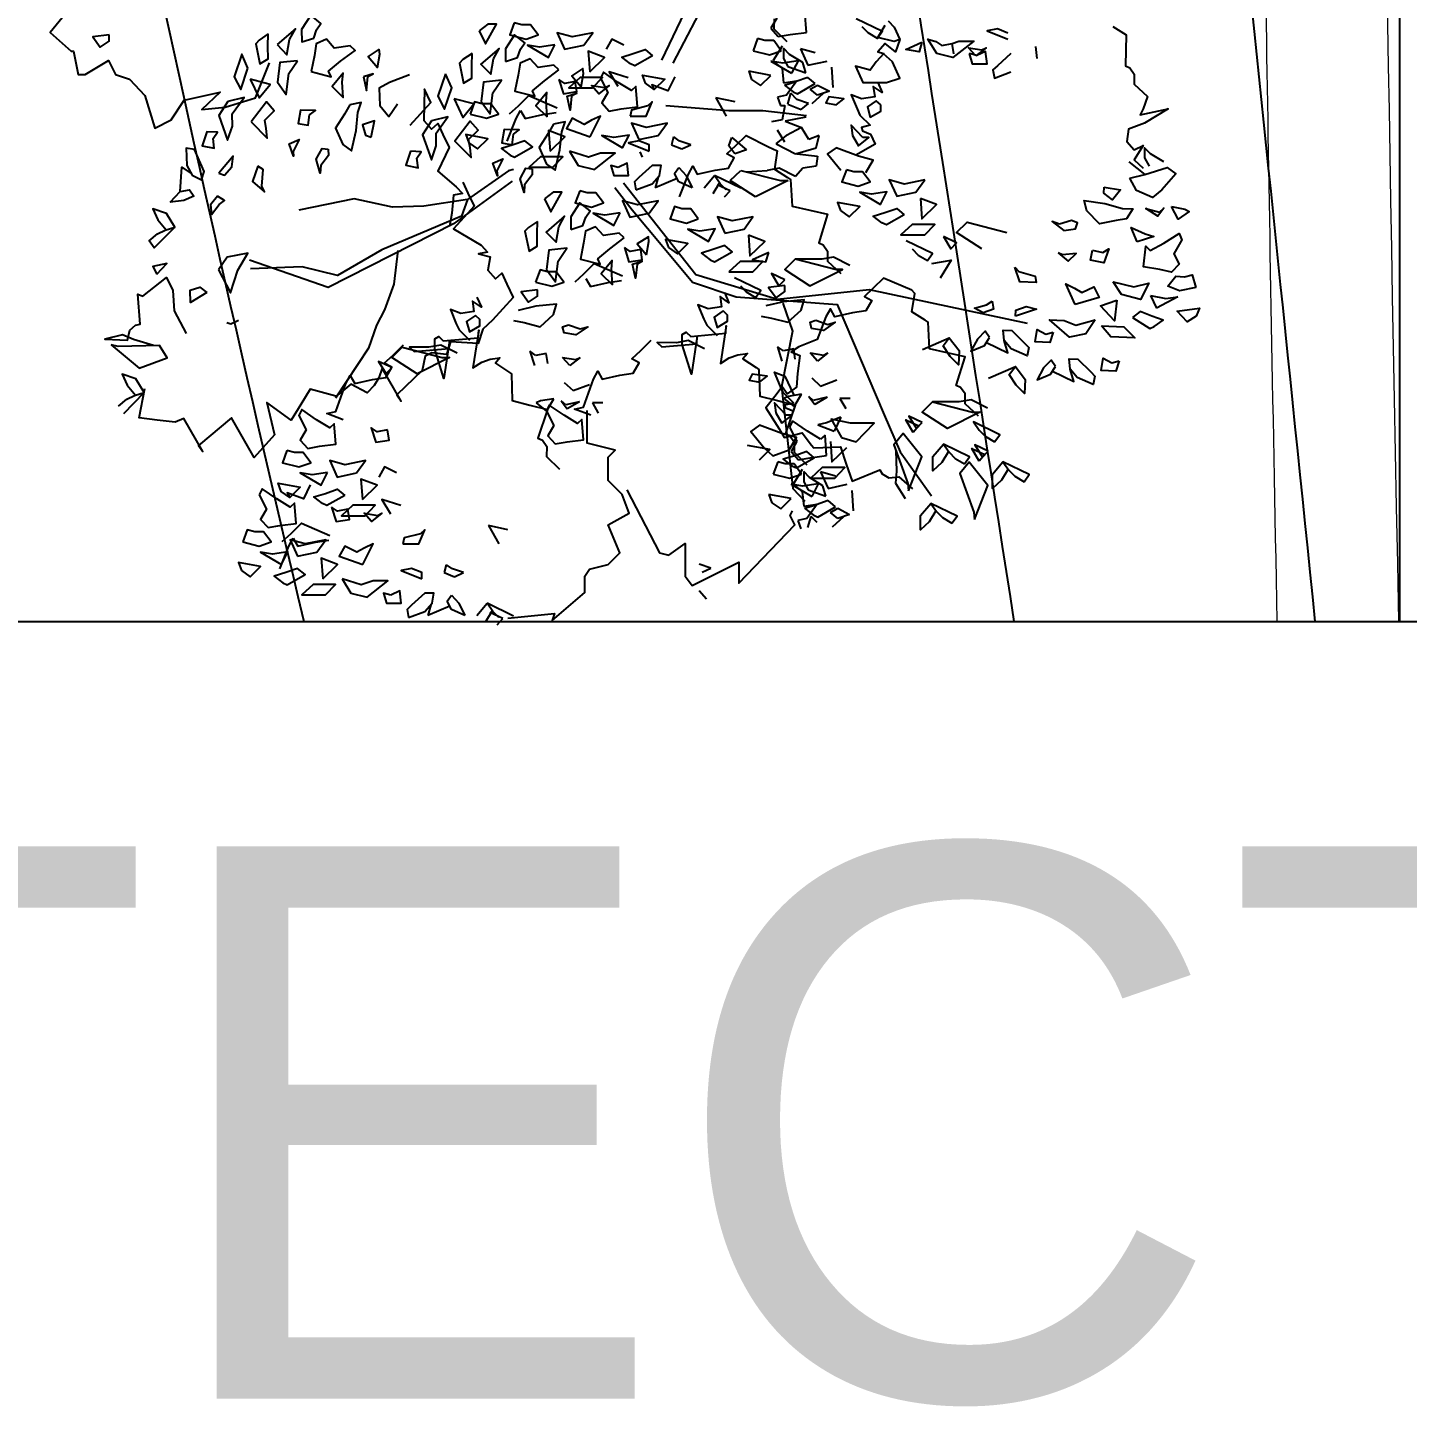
# Model space of a CAD drawing. Header units: metres. Extents: x 10 to 239, y 2 to 253.
# Drawn here: x 32.98 to 44.33, y 77.34 to 88.69 of the extents above; entities that cross this region are included whole.
import ezdxf

# ---------------------------------------------------------------- set-up
doc = ezdxf.new("R2010")
doc.units = ezdxf.units.M
doc.header["$MEASUREMENT"] = 0
for name, color, linetype in [('-nombres', 253, 'Continuous'), ('1', 7, 'Continuous'), ('1gris', 254, 'Continuous'), ('cot200', 9, 'Continuous')]:
    doc.layers.add(name, color=color, linetype=linetype)
doc.layers.add('0marcos', color=10, linetype='Continuous', plot=False)
doc.layers.add('barrera', color=7, linetype='Continuous', lineweight=0, true_color=0x9dbb63)
doc.layers.add('bloques ARBOLES', color=7, linetype='Continuous', true_color=0xb8d897)
doc.styles.get("Standard").update_dxf_attribs({"font": 'arial.ttf'})

# ---------------------------------------------------------------- blocks, each defined once
blk = doc.blocks.new('ARBOL22')
for points in [[(0.2961, 0.2167), (0.4461, 0.5042), (0.6051, 0.5828), (0.6248, 0.7006), (0.782, 0.7399), (0.9196, 0.8578), (0.9393, 1.015), (1.0179, 1.2704), (1.0375, 1.624)], [(0.2513, 0.2291), (0.3889, 0.5182), (0.6248, 0.6613), (0.7231, 0.7203), (0.9393, 0.8185), (0.9786, 0.956), (1.0565, 1.565)], [(0.7047, 0.3973), (0.7037, 0.3559), (0.7564, 0.3049)], [(2.0757, 0.3655), (2.1295, 0.3323), (2.1268, 0.2063), (2.1449, 0.198), (2.1629, 0.1732), (2.1629, 0.1318), (2.2167, 0.0821), (2.1988, 0.0323), (2.1868, 0.0075), (2.3006, 0.0323), (2.2047, -0.0256), (2.1388, -0.0505), (2.1329, -0.1001), (2.1629, -0.1332), (2.1988, -0.1167), (2.1629, -0.1747), (2.1988, -0.2078)], [(-2.1403, 0.4452), (-2.2254, 0.3413), (-2.1403, 0.2657), (-2.1308, 0.2657), (-2.1119, 0.1713), (-2.0836, 0.1713), (-1.9891, 0.2279), (-1.9607, 0.1713), (-1.904, 0.1524), (-1.8413, 0.0868), (-1.8016, -0.0454), (-1.7355, -0.0123), (-1.6826, 0.067), (-1.5372, 0.1), (-1.611, 0.0296), (-1.5165, 0.039), (-1.3937, 0.0768), (-1.337, 0.2185)], [(0.7158, 0.3998), (0.6919, 0.3584)], [(0.8357, 0.3418), (0.8296, 0.4247)], [(1.0377, 0.3976), (1.1441, 0.3461), (1.1234, 0.3172), (1.0856, 0.3396), (1.0616, 0.3645)], [(0.6919, 0.3584), (0.7219, 0.3252)], [(0.7698, 0.3336), (0.8357, 0.3418)], [(1.1665, 0.3879), (1.1904, 0.3631), (1.2144, 0.3133), (1.1904, 0.3051), (1.1245, 0.3216), (1.1545, 0.3713)], [(1.6508, 0.3392), (1.6088, 0.3559), (1.567, 0.3475), (1.6508, 0.3144)], [(0.0968, 0.29), (0.0489, 0.3149), (0.0249, 0.2734)], [(0.6381, 0.3169), (0.6201, 0.2672)], [(0.668, 0.3087), (0.6381, 0.3169)], [(0.7039, 0.3087), (0.668, 0.3087)], [(0.7371, 0.286), (0.7012, 0.228)], [(0.7339, 0.2672), (0.7039, 0.3087)], [(0.7219, 0.3252), (0.7698, 0.3336)], [(1.2144, 0.3133), (1.1965, 0.2636), (1.1545, 0.2969), (1.1245, 0.2636), (1.1497, 0.2567), (1.1186, 0.2222), (1.0945, 0.1891), (1.0347, 0.2056), (1.0647, 0.1394), (1.1604, 0.1394), (1.2144, 0.156), (1.1844, 0.2222), (1.1485, 0.2553)], [(1.4322, 0.2552), (1.4263, 0.2966), (1.4532, 0.3061), (1.513, 0.3061), (1.4291, 0.2399), (1.3633, 0.2564), (1.3274, 0.3144), (1.3603, 0.3048), (1.3843, 0.2883), (1.4263, 0.2966)], [(1.763, 0.2852), (1.769, 0.2355)], [(0.6201, 0.2672), (0.686, 0.2507)], [(0.686, 0.2507), (0.7339, 0.2672)], [(0.7398, 0.2176), (0.6919, 0.2258)], [(0.6919, 0.2258), (0.7758, 0.1761)], [(0.7012, 0.228), (0.7371, 0.1949)], [(0.8021, 0.2272), (0.7398, 0.2176)], [(0.743, 0.2777), (0.743, 0.2362)], [(0.7671, 0.2529), (0.743, 0.2777)], [(0.743, 0.2362), (0.761, 0.2031)], [(0.8209, 0.2198), (0.7671, 0.2529)], [(0.8021, 0.2272), (0.7758, 0.1761)], [(0.8117, 0.2756), (0.8416, 0.2092)], [(0.8716, 0.259), (0.8117, 0.2756)], [(0.8416, 0.2092), (0.9195, 0.2258)], [(1.6627, 0.2564), (1.6088, 0.2068), (1.5909, 0.1902), (1.5968, 0.1571), (1.6627, 0.1819)], [(-0.7711, 0.1694), (-0.8511, 0.1394), (-0.8939, 0.1159), (-0.8913, 0.0456), (-0.8538, 0.0013), (-0.819, 0.0529)], [(0.1148, 0.1574), (0.0369, 0.1823), (0.0728, 0.1243)], [(0.3029, 0.1617), (0.2755, 0.1047), (0.2096, 0.1296), (0.2203, 0.111), (0.1844, 0.1357), (0.1725, 0.169), (0.2623, 0.1523), (0.2203, 0.111)], [(0.6919, 0.1679), (0.6022, 0.1845)], [(0.6022, 0.1845), (0.614, 0.1512)], [(0.6499, 0.1265), (0.6919, 0.1679)], [(0.7371, 0.1949), (0.743, 0.1369)], [(0.761, 0.2031), (0.833, 0.1782)], [(0.833, 0.1782), (0.8209, 0.2198)], [(0.9375, 0.201), (0.9434, 0.1181)], [(0.614, 0.1512), (0.6499, 0.1265)], [(0.743, 0.1369), (0.7969, 0.1451)], [(0.7466, 0.1285), (0.7937, 0.143)], [(0.7466, 0.1285), (0.7817, 0.1017)], [(0.7969, 0.1451), (0.7551, 0.0872)], [(0.8416, 0.1596), (0.7937, 0.143)], [(0.7998, 0.0933), (0.8716, 0.1348)], [(0.8716, 0.1348), (0.8416, 0.1596)], [(0.8509, 0.112), (0.8809, 0.1287)], [(0.8809, 0.0872), (0.8509, 0.112)], [(0.8809, 0.1287), (0.9288, 0.1038)], [(1.1245, 0.1394), (1.1424, 0.098), (1.1065, 0.1229), (1.1125, 0.0814), (1.0586, 0.0732), (1.0168, 0.0896), (1.0407, 0.0317), (1.0527, 0.007), (1.0945, -0.0345), (1.0586, -0.0428), (1.0635, -0.0563), (1.095, -0.0701), (1.1136, -0.1106), (1.0364, -0.1553)], [(-0.7674, -0.0338), (-0.684, 0.0583), (-0.7099, 0.1113), (-0.7128, -0.0143), (-0.6812, -0.0501), (-0.6559, -0.027), (-0.636, -0.0716), (-0.61, -0.1246), (-0.656, -0.22), (-0.5811, -0.283), (-0.5555, -0.3106), (-0.5926, -0.3171), (-0.5997, -0.3904), (-0.6091, -0.4443)], [(-0.3653, 0.0117), (-0.3294, 0.0448), (-0.2874, 0.0863), (-0.1736, 0.0366)], [(0.4693, 0.0769), (0.5113, 0.0023)], [(0.5472, 0.0602), (0.4693, 0.0769)], [(0.7551, 0.0872), (0.7192, 0.0789)], [(0.7192, 0.0789), (0.731, 0.0458)], [(0.7602, 0.0509), (0.773, 0.0956)], [(0.7969, 0.0707), (0.773, 0.0956)], [(0.7817, 0.1017), (0.7998, 0.0933)], [(0.8448, 0.0541), (0.7969, 0.0707)], [(0.9041, 0.0947), (0.8584, 0.0526)], [(0.9288, 0.1038), (0.8809, 0.0872)], [(-0.3749, -0.098), (-0.339, -0.007), (-0.3211, 0.0261)], [(-0.3211, 0.0261), (-0.3031, -0.007)], [(-0.3031, -0.007), (-0.2313, 0.0097)], [(-0.2313, 0.0097), (-0.1773, 0.0179)], [(0.8368, 0.0045), (0.6599, 0.0241), (0.5223, 0.0241), (0.2667, 0.0438)], [(0.731, 0.0458), (0.7491, 0.0458)], [(0.7491, 0.0458), (0.7371, -0.0122)], [(0.7602, 0.0509), (0.815, 0.0292)], [(0.815, 0.0292), (0.8448, 0.0541)], [(0.7371, -0.0122), (0.6951, -0.0204)], [(0.7491, -0.1032), (0.7192, -0.0537)], [(0.7914, -0.0097), (0.7496, -0.0181)], [(0.7496, -0.0181), (0.8155, -0.043)], [(0.8155, -0.043), (0.7555, -0.0761)], [(0.8334, -0.0015), (0.7914, -0.0097)], [(0.8454, -0.0925), (0.8155, -0.043)], [(0.2974, -0.0817), (0.2896, -0.1137)], [(0.2974, -0.0817), (0.3196, -0.097)], [(0.3675, -0.1137), (0.3196, -0.097)], [(0.3224, -0.3238), (0.3583, -0.2327), (0.3762, -0.1996), (0.3942, -0.2327), (0.466, -0.2161), (0.52, -0.2078), (0.5439, -0.1665), (0.5139, -0.1499), (0.5498, -0.1167), (0.5918, -0.0752), (0.682, -0.1209), (0.7179, -0.1376), (0.706, -0.212), (0.7599, -0.2453), (0.7719, -0.2535), (0.7778, -0.3612), (0.8496, -0.3777), (0.9216, -0.3943), (0.8855, -0.5103), (0.9037, -0.5185), (0.9216, -0.5434), (0.9216, -0.5847), (0.9755, -0.6345)], [(0.5219, -0.1174), (0.534, -0.0843)], [(0.534, -0.0843), (0.5938, -0.1341)], [(0.7137, -0.1092), (0.7555, -0.0761)], [(0.7137, -0.1092), (0.7914, -0.1505)], [(0.8873, -0.0761), (0.8454, -0.0925)], [(0.8752, -0.1257), (0.8873, -0.0761)], [(0.1727, -0.1638), (0.1623, -0.1417)], [(0.2896, -0.1137), (0.3316, -0.1302)], [(0.3316, -0.1302), (0.3675, -0.1137)], [(0.5458, -0.1505), (0.5219, -0.1174)], [(0.5938, -0.1341), (0.5458, -0.1505)], [(0.7914, -0.1505), (0.8752, -0.1257)], [(0.7975, -0.1505), (0.8813, -0.1589)], [(0.8813, -0.1589), (0.8752, -0.2003)], [(1.0766, -0.2249), (1.1065, -0.1754), (1.0466, -0.1587), (0.9568, -0.1256), (0.9209, -0.1505), (0.9748, -0.2167)], [(2.2826, -0.1829), (2.2288, -0.1498), (2.2047, -0.125), (2.2047, -0.1665), (2.2227, -0.1996)], [(-1.6986, -0.3025), (-1.6916, -0.2037), (-1.6541, -0.2296)], [(-0.3497, -0.2135), (-0.3706, -0.2193), (-0.5363, -0.3345), (-0.5603, -0.4025), (-0.8832, -0.5386), (-1.0617, -0.6423), (-1.205, -0.6077), (-1.4148, -0.6158)], [(0.3017, -0.2296), (0.3196, -0.2048)], [(0.3196, -0.2048), (0.3496, -0.2379)], [(0.5279, -0.2582), (0.5699, -0.2169)], [(0.5699, -0.2169), (0.7316, -0.2582)], [(0.5938, -0.223), (0.6776, -0.2169)], [(0.7255, -0.2085), (0.6776, -0.2169)], [(0.7914, -0.2416), (0.7255, -0.2085)], [(0.8214, -0.2085), (0.7914, -0.2416)], [(0.8752, -0.2003), (0.8214, -0.2085)], [(2.1404, -0.1829), (2.2052, -0.2339)], [(-0.5551, -0.2641), (-0.5351, -0.3087), (-0.5092, -0.3617), (-0.5926, -0.4537), (-0.4803, -0.5201), (-0.4546, -0.5477), (-0.4917, -0.5541), (-0.4445, -0.5667), (-0.454, -0.6206), (-0.4224, -0.6564), (-0.3971, -0.6333), (-0.3771, -0.6778), (-0.3511, -0.7309), (-0.4345, -0.8229), (-0.4734, -0.8604), (-0.4925, -0.9173), (-0.6041, -0.9112), (-0.6213, -0.9624), (-0.68, -0.9552), (-0.7071, -0.9687), (-0.7193, -1.0275), (-0.8221, -1.1255), (-0.8043, -1.1506), (-0.8817, -1.017), (-0.8951, -1.0568), (-0.9143, -1.0882), (-0.9415, -1.117), (-1.0083, -1.082), (-1.057, -1.1225), (-1.0686, -1.1313), (-1.1726, -1.1026), (-1.2111, -1.1654), (-1.2498, -1.2283), (-1.3483, -1.1572), (-1.3165, -1.287), (-1.3999, -1.379), (-1.491, -1.2187), (-1.6242, -1.3301), (-1.6064, -1.3552), (-1.6838, -1.2216), (-1.7184, -1.2364), (-1.7915, -1.2279), (-1.8649, -1.2192), (-1.8417, -1.1)], [(-0.3553, -0.2607), (-0.5919, -0.433), (-1.0999, -0.6914), (-1.4181, -0.5798)], [(0.0955, -0.2667), (0.3885, -0.6389), (0.7185, -0.7382), (1.0902, -0.6989), (1.7287, -0.836)], [(0.2364, -0.2438), (0.2238, -0.2876)], [(0.3125, -0.2497), (0.2238, -0.2876)], [(0.3196, -0.2627), (0.3017, -0.2296)], [(0.3735, -0.2876), (0.3196, -0.2627)], [(0.3496, -0.2379), (0.3735, -0.2876)], [(0.4214, -0.2876), (0.4634, -0.2379)], [(0.4843, -0.2679), (0.4573, -0.3125)], [(0.5698, -0.2894), (0.4634, -0.2379)], [(0.4873, -0.271), (0.4634, -0.2379)], [(0.5279, -0.2996), (0.474, -0.2749)], [(0.5113, -0.2959), (0.4873, -0.271)], [(0.6297, -0.3245), (0.5279, -0.2582)], [(0.7614, -0.2582), (0.6297, -0.3245)], [(0.7316, -0.2582), (0.7614, -0.2582)], [(-0.5363, -0.3345), (-0.7129, -0.3623), (-0.8393, -0.3665), (-0.9941, -0.3327), (-1.2186, -0.3785)], [(0.0601, -0.2856), (0.1301, -0.3773), (0.2543, -0.5256), (0.3747, -0.669), (0.5514, -0.7291), (0.9606, -0.7594), (1.1512, -1.2067), (1.2148, -1.3558), (1.3427, -1.5344)], [(0.504, -0.3245), (0.5279, -0.2996)], [(-1.7208, -0.4467), (-1.8036, -0.5311), (-1.8243, -0.5023), (-1.791, -0.4736), (-1.7598, -0.4588), (-1.7208, -0.4467), (-1.7546, -0.391), (-1.8095, -0.3726), (-1.7896, -0.4171), (-1.7559, -0.457)], [(1.5456, -0.5346), (1.4438, -0.4684), (1.4858, -0.4271), (1.6476, -0.4684)], [(1.2641, -0.5346), (1.2882, -0.5595), (1.3259, -0.5819), (1.3466, -0.5531), (1.2402, -0.5015)], [(-0.8176, -0.541), (-0.8334, -0.6781), (-0.8722, -0.7816), (-0.9038, -0.844), (-0.9365, -0.9367), (-1.0706, -1.1395)], [(-0.1007, -0.6685), (-0.0648, -0.6354), (-0.0228, -0.5938), (0.0911, -0.6436)], [(1.0118, -0.6015), (0.9459, -0.5684), (0.898, -0.5768), (0.7903, -0.5768), (0.7483, -0.6181), (0.8501, -0.6844), (0.9818, -0.6181), (0.952, -0.6181), (0.7903, -0.5768)], [(1.3437, -0.5936), (1.4223, -0.5804), (1.377, -0.6531)], [(-1.8073, -0.9263), (-1.8876, -0.9015), (-1.9325, -0.8825), (-2.0041, -0.9), (-1.9124, -0.9039), (-1.9031, -0.8636), (-1.88, -0.8434), (-1.8605, -0.8395), (-1.8696, -0.7184), (-1.8495, -0.7256), (-1.7543, -0.6502), (-1.7285, -0.7032), (-1.7228, -0.7854), (-1.6751, -0.8774)], [(-0.0565, -0.654), (-0.0385, -0.6871)], [(0.0333, -0.6705), (0.0873, -0.6623)], [(0.5686, -0.6844), (0.5926, -0.7092), (0.6304, -0.7316), (0.6511, -0.7028), (0.5447, -0.6513)], [(1.5319, -1.212), (1.478, -1.1623), (1.478, -1.1209), (1.4601, -1.0961), (1.442, -1.0878), (1.478, -0.9719), (1.4061, -0.9552), (1.3343, -0.9388), (1.3283, -0.8311), (1.3163, -0.8228), (1.2624, -0.7895), (1.2743, -0.7151), (1.2621, -0.7025), (1.1483, -0.6528), (1.1063, -0.6943), (1.0704, -0.7274), (1.1003, -0.744), (1.0765, -0.7854), (1.0224, -0.7936), (0.9506, -0.8102), (0.9327, -0.7771), (0.9147, -0.8102), (0.8788, -0.9013), (0.8053, -0.9308), (0.7741, -0.9519), (0.8088, -0.9666), (0.7992, -1.0396), (0.7963, -1.0942), (0.7574, -1.122), (0.738, -1.0938), (0.7085, -1.1327), (0.6713, -1.1786), (0.7255, -1.2638), (0.7455, -1.2979), (0.8185, -1.2789), (0.8568, -1.3293), (0.8662, -1.3404), (0.974, -1.3359), (0.9973, -1.4058), (1.0209, -1.4758), (1.1328, -1.4286), (1.1427, -1.4459), (1.1692, -1.4613), (1.2104, -1.4573), (1.2651, -1.5061)], [(-0.0385, -0.6871), (0.0333, -0.6705)], [(0.5044, -0.7116), (0.5223, -0.753), (0.4864, -0.7281), (0.4923, -0.7696), (0.4385, -0.7779), (0.3966, -0.7614), (0.4205, -0.8194), (0.4326, -0.8441), (0.4744, -0.8856)], [(2.2289, -0.7228), (2.253, -0.775)], [(2.2289, -0.7228), (2.2907, -0.7351)], [(-0.4976, -0.7297), (-0.4796, -0.7711), (-0.5155, -0.7462), (-0.5096, -0.7877), (-0.5634, -0.796), (-0.6053, -0.7795), (-0.5814, -0.8375), (-0.5694, -0.8622), (-0.5275, -0.9037)], [(-0.3491, -0.825), (-0.3071, -0.8334), (-0.2412, -0.8499), (-0.1873, -0.8003), (-0.1753, -0.7588), (-0.2591, -0.767), (-0.331, -0.7837)], [(0.6528, -0.8069), (0.6948, -0.8153), (0.7607, -0.8318), (0.8146, -0.7822), (0.8266, -0.7407), (0.7428, -0.7489), (0.671, -0.7656)], [(0.741, -0.7545), (0.7789, -0.8679), (0.7354, -1.0938), (0.7809, -1.5045), (0.829, -1.5566)], [(2.339, -0.729), (2.253, -0.775)], [(2.2907, -0.7351), (2.339, -0.729)], [(-1.51, -0.8334), (-1.4942, -0.8387), (-1.4632, -0.8239)], [(-0.5781, -0.9573), (-0.644, -0.9242), (-0.6919, -0.9326), (-0.7702, -0.9321), (-0.7516, -0.9498), (-0.6101, -0.9375), (-0.6083, -0.9068), (-0.6314, -1.0595), (-0.6683, -0.9405), (-0.6683, -0.8992), (-0.6525, -0.8894), (-0.6339, -0.907), (-0.4924, -0.8947), (-0.4906, -0.864), (-0.5137, -1.0167), (-0.4783, -0.994), (-0.4437, -0.9815), (-0.4045, -0.976), (-0.423, -0.998), (-0.37, -1.0326), (-0.3582, -1.0411), (-0.3548, -1.1489), (-0.2834, -1.1671), (-0.2118, -1.1854), (-0.2507, -1.3005), (-0.2327, -1.3092), (-0.2154, -1.3344), (-0.2164, -1.3758), (-0.1637, -1.4268)], [(0.4238, -0.9392), (0.3579, -0.9061), (0.31, -0.9145), (0.2317, -0.914), (0.2503, -0.9317), (0.3918, -0.9194), (0.3936, -0.8887), (0.3706, -1.0414), (0.3336, -0.9224), (0.3336, -0.8811), (0.3494, -0.8713), (0.368, -0.8889), (0.5095, -0.8766), (0.5113, -0.8459), (0.4883, -0.9986), (0.5236, -0.9759), (0.5583, -0.9634), (0.5975, -0.958), (0.5789, -0.9799), (0.6319, -1.0145), (0.6438, -1.023), (0.6471, -1.1308), (0.7185, -1.149), (0.7901, -1.1673), (0.7513, -1.2824), (0.7692, -1.2911), (0.7865, -1.3163), (0.7856, -1.3577), (0.8382, -1.4087)], [(1.5644, -0.9137), (1.6514, -0.9555), (1.6357, -0.905), (1.6315, -0.8634), (1.6675, -0.865), (1.7191, -0.9169), (1.7363, -0.9344), (1.7289, -0.9672), (1.6642, -0.9394), (1.6357, -0.905)], [(-1.0389, -1.2264), (-1.1048, -1.2016), (-1.0689, -1.1932), (-1.0283, -1.0804), (-1.0104, -1.0473), (-0.9924, -1.0804), (-0.9206, -1.0638), (-0.8666, -1.0556), (-0.8427, -1.0142), (-0.8727, -0.9976), (-0.8368, -0.9645), (-0.7948, -0.923)], [(-0.2832, -0.9494), (-0.2651, -1.0073)], [(-0.2591, -0.9658), (-0.2832, -0.9494)], [(-0.0369, -1.2083), (-0.1028, -1.1835), (-0.0669, -1.1751), (-0.0264, -1.0623), (-0.0085, -1.0292), (0.0095, -1.0623), (0.0813, -1.0457), (0.1353, -1.0375), (0.1592, -0.9961), (0.1292, -0.9795), (0.1651, -0.9464), (0.2071, -0.9049)], [(0.7428, -0.9477), (0.7187, -0.9313)], [(0.7187, -0.9313), (0.7369, -0.9892)], [(0.7848, -0.9395), (0.7428, -0.9477)], [(0.7907, -0.9808), (0.7848, -0.9395)], [(1.3056, -0.9419), (1.4142, -0.8951), (1.454, -0.9467), (1.4514, -1.0046), (1.417, -0.97), (1.3889, -0.9272), (1.4142, -0.8951)], [(-0.2171, -0.9576), (-0.2591, -0.9658)], [(-0.2112, -0.9989), (-0.2171, -0.9576)], [(-0.1214, -1.0073), (-0.1513, -0.9742)], [(-0.1513, -0.9742), (-0.0974, -0.9825)], [(-0.0794, -0.9742), (-0.1214, -1.0073)], [(-0.0974, -0.9825), (-0.0794, -0.9742)], [(0.8507, -0.9561), (0.9045, -0.9644)], [(0.8805, -0.9892), (0.8507, -0.9561)], [(0.9225, -0.9561), (0.8805, -0.9892)], [(0.9045, -0.9644), (0.9225, -0.9561)], [(1.8317, -1.0298), (1.9187, -1.0716), (1.903, -1.0211), (1.8987, -0.9796), (1.9347, -0.9812), (1.9864, -1.0331), (2.0035, -1.0505), (1.9962, -1.0833), (1.9314, -1.0556), (1.903, -1.0211)], [(-1.927, -1.2008), (-1.8443, -1.1164), (-1.8781, -1.0607), (-1.933, -1.0422), (-1.9131, -1.0868), (-1.8794, -1.1266)], [(0.7847, -1.1931), (0.7532, -1.1793), (0.7483, -1.1658), (0.7842, -1.1575), (0.7424, -1.116), (0.7303, -1.0913), (0.7065, -1.0333), (0.7483, -1.0498), (0.7842, -1.1244)], [(0.8576, -1.0571), (0.8935, -1.0902)], [(1.5729, -1.0581), (1.6815, -1.0113), (1.7212, -1.0629), (1.7187, -1.1208), (1.6843, -1.0861), (1.6562, -1.0433), (1.6815, -1.0113)], [(-1.9478, -1.1719), (-1.9145, -1.1433), (-1.8833, -1.1285), (-1.8443, -1.1164)], [(-0.1444, -1.0752), (-0.1084, -1.1083)], [(-0.1084, -1.1083), (-0.0426, -1.0834)], [(0.8935, -1.0902), (0.9594, -1.0653)], [(-0.2402, -1.1498), (-0.2582, -1.158)], [(-0.2582, -1.158), (-0.2162, -1.1911)], [(-0.1862, -1.1414), (-0.2402, -1.1498)], [(-0.2162, -1.1911), (-0.1862, -1.1414)], [(-0.1384, -1.1662), (-0.1564, -1.1498)], [(-0.1564, -1.1498), (-0.1323, -1.1829)], [(-0.0828, -1.1536), (-0.1384, -1.1662)], [(-0.0828, -1.1536), (-0.1323, -1.1829)], [(0.0115, -1.158), (-0.0305, -1.158)], [(-0.0305, -1.158), (-0.0067, -1.1993)], [(0.7617, -1.1317), (0.7438, -1.1399)], [(0.7438, -1.1399), (0.7858, -1.173)], [(0.8157, -1.1233), (0.7617, -1.1317)], [(0.7858, -1.173), (0.8157, -1.1233)], [(0.8455, -1.1317), (0.8696, -1.1648)], [(0.8635, -1.1481), (0.8455, -1.1317)], [(0.9192, -1.1355), (0.8635, -1.1481)], [(0.9192, -1.1355), (0.8696, -1.1648)], [(1.0134, -1.1399), (0.9714, -1.1399)], [(0.9714, -1.1399), (0.9953, -1.1812)], [(1.5683, -1.1791), (1.5024, -1.1459), (1.4544, -1.1543), (1.3467, -1.1543), (1.5085, -1.1957), (1.5383, -1.1957), (1.4065, -1.2619), (1.3047, -1.1957), (1.3467, -1.1543)], [(-0.373, -2.0299), (-0.184, -2.011), (-0.1934, -2.0393), (-0.0611, -1.9259), (-0.0611, -1.8598), (-0.0422, -1.8315), (0.0334, -1.8126), (0.0807, -1.7653), (0.0334, -1.652), (0.1185, -1.6047), (0.0901, -1.5292), (0.0334, -1.4725), (0.0334, -1.378), (0.0618, -1.3497), (-0.0516, -1.3213), (-0.0516, -1.1891)], [(0.9748, -1.2155), (0.9175, -1.2392)], [(0.9748, -1.2155), (0.9475, -1.2725)], [(0.7797, -1.231), (0.7678, -1.2559)], [(0.7678, -1.2559), (0.7976, -1.3138)], [(0.8396, -1.2725), (0.7797, -1.231)], [(0.8935, -1.3056), (0.8396, -1.2725)], [(0.9175, -1.2392), (0.8816, -1.2476)], [(0.8816, -1.2476), (0.9475, -1.2725)], [(0.6456, -1.3885), (0.6876, -1.3471), (0.5979, -1.3305)], [(0.7976, -1.3138), (0.7737, -1.3552)], [(0.9114, -1.289), (0.8935, -1.3056)], [(0.9175, -1.3718), (0.9114, -1.289)], [(0.9332, -1.314), (0.9391, -1.3969), (0.9991, -1.3389)], [(1.411, -1.355), (1.384, -1.3997), (1.3481, -1.4328), (1.3481, -1.3748), (1.3901, -1.325)], [(0.7737, -1.3552), (0.8037, -1.3885)], [(0.8037, -1.3885), (0.8516, -1.3801)], [(0.8516, -1.3801), (0.9175, -1.3718)], [(1.1981, -1.3506), (1.2002, -1.4346), (1.1965, -1.4831), (1.2358, -1.5455)], [(-0.8233, -1.4417), (-0.8712, -1.4168), (-0.8952, -1.4583)], [(0.7199, -1.3967), (0.7019, -1.4464)], [(0.7019, -1.4464), (0.7678, -1.4629)], [(0.7498, -1.4049), (0.7199, -1.3967)], [(0.7858, -1.4049), (0.7498, -1.4049)], [(0.7678, -1.4629), (0.8157, -1.4464)], [(0.8189, -1.4277), (0.783, -1.4856)], [(0.8157, -1.4464), (0.7858, -1.4049)], [(0.8489, -1.4608), (0.8248, -1.4359)], [(0.8248, -1.4359), (0.8248, -1.4774)], [(0.9534, -1.4547), (0.8935, -1.438)], [(0.8935, -1.438), (0.9235, -1.5044)], [(1.6522, -1.427), (1.6252, -1.4716), (1.5893, -1.5047), (1.5893, -1.4467), (1.6313, -1.397)], [(-1.172, -1.4903), (-1.1994, -1.5473), (-1.2653, -1.5224), (-1.2546, -1.541), (-1.2905, -1.5163), (-1.3024, -1.483), (-1.2126, -1.4997), (-1.2546, -1.541)], [(0.7737, -1.4878), (0.8576, -1.5375)], [(0.8217, -1.496), (0.7737, -1.4878)], [(0.783, -1.4856), (0.8189, -1.5187)], [(0.8839, -1.4865), (0.8217, -1.496)], [(0.8248, -1.4774), (0.8428, -1.5105)], [(0.9028, -1.4939), (0.8489, -1.4608)], [(0.8839, -1.4865), (0.8576, -1.5375)], [(0.9148, -1.5354), (0.9028, -1.4939)], [(0.9235, -1.5044), (1.0014, -1.4878)], [(-0.8053, -1.5743), (-0.8832, -1.5494), (-0.8473, -1.6074)], [(0.109, -1.5103), (0.2413, -1.7653), (0.2791, -1.7748), (0.3453, -1.7276), (0.3453, -1.8598), (0.3736, -1.8976), (0.5627, -1.8031), (0.5627, -1.8882), (0.7895, -1.652), (0.7706, -1.6142), (0.78, -1.5953)], [(0.684, -1.5291), (0.6958, -1.5624)], [(0.7737, -1.5457), (0.684, -1.5291)], [(0.6958, -1.5624), (0.7317, -1.5871)], [(0.7317, -1.5871), (0.7737, -1.5457)], [(0.8189, -1.5187), (0.8248, -1.5767)], [(0.8428, -1.5105), (0.9148, -1.5354)], [(0.9235, -1.554), (0.8755, -1.5706)], [(0.9534, -1.5789), (0.9235, -1.554)], [(1.0193, -1.5126), (1.0252, -1.5955)], [(0.8248, -1.5767), (0.8787, -1.5685)], [(0.8284, -1.5851), (0.8755, -1.5706)], [(0.8284, -1.5851), (0.8635, -1.612)], [(0.8787, -1.5685), (0.8369, -1.6265)], [(0.842, -1.6627), (0.8548, -1.6181)], [(0.8787, -1.6429), (0.8548, -1.6181)], [(0.8635, -1.612), (0.8816, -1.6204)], [(0.8816, -1.6204), (0.9534, -1.5789)], [(0.9327, -1.6016), (0.9627, -1.5849)], [(0.9627, -1.6265), (0.9327, -1.6016)], [(0.9859, -1.6189), (0.9403, -1.661)], [(0.9627, -1.5849), (1.0106, -1.6098)], [(1.0106, -1.6098), (0.9627, -1.6265)], [(1.3601, -1.5949), (1.3331, -1.6395), (1.2972, -1.6726), (1.2972, -1.6146), (1.3392, -1.5649)], [(-1.2854, -1.72), (-1.2495, -1.6869), (-1.2075, -1.6454), (-1.0937, -1.6951)], [(-0.3729, -1.6715), (-0.4508, -1.6548)], [(-0.4508, -1.6548), (-0.4088, -1.7294)], [(0.8369, -1.6265), (0.801, -1.6347)], [(0.801, -1.6347), (0.8128, -1.6678)], [(-1.2951, -1.8298), (-1.2591, -1.7387), (-1.2412, -1.7056)], [(-1.2412, -1.7056), (-1.2232, -1.7387)], [(-1.2232, -1.7387), (-1.1514, -1.722)], [(-1.1514, -1.722), (-1.0974, -1.7138)], [(-0.6227, -1.8134), (-0.6305, -1.8454)], [(-0.6227, -1.8134), (-0.6005, -1.8288)], [(-0.5526, -1.8454), (-0.6005, -1.8288)], [(0.4494, -1.8273), (0.4014, -1.8107)], [(0.4134, -1.8438), (0.4494, -1.8273)], [(-0.6305, -1.8454), (-0.5885, -1.8619)], [(-0.5885, -1.8619), (-0.5526, -1.8454)], [(-0.6185, -1.9614), (-0.6005, -1.9365)], [(-0.6005, -1.9365), (-0.5705, -1.9696)], [(0.4014, -1.9184), (0.4314, -1.9515)], [(-0.6837, -1.9755), (-0.6964, -2.0193)], [(-0.6076, -1.9814), (-0.6964, -2.0193)], [(-0.6005, -1.9945), (-0.6185, -1.9614)], [(-0.5466, -2.0193), (-0.6005, -1.9945)], [(-0.5705, -1.9696), (-0.5466, -2.0193)], [(-0.4987, -2.0193), (-0.4567, -1.9696)], [(-0.4358, -1.9996), (-0.4628, -2.0442)], [(-0.3503, -2.0211), (-0.4567, -1.9696)], [(-0.4328, -2.0027), (-0.4567, -1.9696)], [(-0.3922, -2.0313), (-0.4461, -2.0066)], [(-0.4088, -2.0276), (-0.4328, -2.0027)], [(-0.4161, -2.0562), (-0.3922, -2.0313)]]:
    blk.add_lwpolyline(points)
for points in [[(-1.1579, 0.3183), (-1.1465, 0.3523), (-1.1291, 0.3781), (-1.1706, 0.411), (-1.2072, 0.3538), (-1.2068, 0.3031)], [(-1.3423, 0.3353), (-1.379, 0.3105), (-1.3927, 0.296), (-1.3762, 0.2148), (-1.3431, 0.2352), (-1.3436, 0.286)], [(-1.3065, 0.2925), (-1.2665, 0.2512), (-1.2557, 0.3133), (-1.2326, 0.3561)], [(-0.4886, 0.3487), (-0.4627, 0.2957), (-0.4184, 0.3755), (-0.4537, 0.3749)], [(-0.3464, 0.3811), (-0.3643, 0.3314), (-0.2985, 0.3149), (-0.2505, 0.3314), (-0.2805, 0.3729), (-0.3164, 0.3729)], [(-0.0649, 0.29), (-0.029, 0.3398), (-0.1128, 0.3231), (-0.1728, 0.3398), (-0.1428, 0.2734)], [(-1.9866, 0.3318), (-2.0525, 0.3235), (-2.0225, 0.282), (-1.9866, 0.3069)], [(-1.1685, 0.1828), (-1.0881, 0.1622), (-1.0981, 0.1846), (-1.0496, 0.2251), (-0.9911, 0.2687), (-1.0109, 0.2878), (-1.0754, 0.278), (-1.107, 0.3138), (-1.148, 0.296), (-1.1553, 0.2479)], [(-0.382, 0.2243), (-0.3331, 0.2395), (-0.3217, 0.2735), (-0.3043, 0.2993), (-0.3457, 0.3321), (-0.3823, 0.2749)], [(-0.1823, 0.2913), (-0.2446, 0.2818), (-0.2925, 0.29), (-0.2087, 0.2403)], [(1.3034, 0.302), (1.2922, 0.2636), (1.2383, 0.272)], [(1.522, 0.2468), (1.4922, 0.2799), (1.5461, 0.2717), (1.564, 0.2799)], [(-1.4245, 0.1967), (-1.4499, 0.2534), (-1.4807, 0.1619), (-1.4536, 0.1101)], [(-1.2236, 0.2267), (-1.2961, 0.2195), (-1.3051, 0.1403), (-1.2694, 0.0904), (-1.2585, 0.1752)], [(-0.8933, 0.2737), (-0.9381, 0.2444), (-0.9005, 0.2002), (-0.8913, 0.2541)], [(-0.5175, 0.2564), (-0.5541, 0.2317), (-0.5678, 0.2172), (-0.5514, 0.1359), (-0.5182, 0.1564), (-0.5187, 0.2071)], [(-0.4309, 0.2344), (-0.4078, 0.2772), (-0.4816, 0.2136), (-0.4416, 0.1724)], [(-0.1663, 0.1898), (-0.1861, 0.209), (-0.2505, 0.1992), (-0.2821, 0.235), (-0.3232, 0.2172), (-0.3305, 0.1691), (-0.3437, 0.104), (-0.2632, 0.0834), (-0.2733, 0.1057), (-0.2247, 0.1462)], [(-0.041, 0.1823), (0.0189, 0.2403), (-0.0469, 0.2651)], [(0.2131, 0.2475), (0.1413, 0.206), (0.1232, 0.2144), (0.0881, 0.2412), (0.1352, 0.2557), (0.1831, 0.2723)], [(1.495, 0.2564), (1.5071, 0.215), (1.567, 0.215), (1.5609, 0.2648), (1.525, 0.2482)], [(-1.0428, 0.1406), (-1.0394, 0.1773), (-1.0839, 0.1228), (-1.0386, 0.0787)], [(-0.957, 0.1623), (-0.945, 0.106), (-0.9393, 0.1628), (-0.918, 0.1746)], [(-0.6251, 0.1746), (-0.6558, 0.0831), (-0.6288, 0.0313), (-0.5996, 0.1179)], [(-0.0757, 0.1213), (-0.0664, 0.1752), (-0.0685, 0.1949), (-0.1133, 0.1656)], [(0.0022, 0.156), (0.032, 0.098), (0.0081, 0.0567), (0.0381, 0.0234), (0.086, 0.0318), (0.1519, 0.0401), (0.1458, 0.1229), (0.1279, 0.1063), (0.074, 0.1394), (0.0141, 0.1809)], [(-1.4149, 0.152), (-1.379, 0.0767), (-1.3344, 0.1312)], [(-0.4803, 0.0615), (-0.4446, 0.0116), (-0.4336, 0.0964), (-0.3988, 0.1479), (-0.4712, 0.1406)], [(-0.1656, 0.1513), (-0.1475, 0.0934), (-0.0936, 0.1018), (-0.0996, 0.1431), (-0.1416, 0.1349)], [(-0.0295, 0.1167), (0.011, 0.1589), (-0.0804, 0.1589), (-0.126, 0.1167)], [(0.0202, 0.1182), (0.0381, 0.1265), (-0.0039, 0.0934), (-0.0337, 0.1265)], [(-1.5061, 0.0626), (-1.5427, 0.0054), (-1.5066, -0.0952), (-1.4876, -0.0385), (-1.4881, 0.0122), (-1.4397, 0.0781)], [(-1.4114, -0.0198), (-1.3463, -0.086), (-1.3504, -0.0467), (-1.3567, -0.013), (-1.3178, 0.0245), (-1.3495, 0.0605)], [(-1.0126, 0.0485), (-1.034, 0.0113), (-1.0706, -0.0459), (-1.0407, -0.1127), (-1.0052, -0.1374), (-0.9863, -0.0553), (-0.9792, 0.0181), (-0.9659, 0.0579)], [(-0.59, 0.0731), (-0.5542, -0.0022), (-0.5096, 0.0524)], [(-0.5249, 0.0105), (-0.459, -0.006), (-0.411, 0.0105), (-0.441, 0.052), (-0.4769, 0.052), (-0.5069, 0.0602)], [(-0.2138, -0.0001), (-0.218, 0.0618), (-0.2145, 0.0985), (-0.2591, 0.044)], [(-0.1144, 0.084), (-0.1202, 0.0272), (-0.1322, 0.0835), (-0.0931, 0.0957)], [(0.122, 0.0023), (0.1878, 0.0023), (0.2117, 0.0602), (0.1938, 0.0438), (0.1279, 0.0271)], [(0.9568, 0.0483), (0.9868, 0.0732), (0.9268, 0.0814), (0.9148, 0.0565)], [(1.1365, 0.0483), (1.1186, 0.0649), (1.0827, 0.0401), (1.0945, -0.0014), (1.1365, 0.0234)], [(-1.1748, 0.0081), (-1.1515, 0.0256), (-1.2122, 0.0269), (-1.2214, -0.0268), (-1.1804, -0.0344)], [(-0.0398, -0.0806), (0.0022, 0.0023), (-0.0337, -0.0142), (-0.0637, -0.0308), (-0.1116, -0.006), (-0.1356, -0.0475)], [(-0.9255, -0.082), (-0.9123, -0.0169), (-0.9612, -0.0321), (-0.949, -0.0741)], [(-0.6812, -0.0163), (-0.7178, -0.0735), (-0.6818, -0.174), (-0.6627, -0.1174), (-0.6632, -0.0666), (-0.6148, -0.0007)], [(-0.5256, -0.1256), (-0.5318, -0.0918), (-0.493, -0.0543), (-0.5247, -0.0183), (-0.5866, -0.0986), (-0.5214, -0.1648)], [(-0.3499, -0.0708), (-0.3267, -0.0532), (-0.3874, -0.0519), (-0.3966, -0.1057), (-0.3555, -0.1132)], [(-0.1878, -0.0304), (-0.2091, -0.0675), (-0.2457, -0.1247), (-0.2159, -0.1916), (-0.1804, -0.2162), (-0.1615, -0.1341), (-0.1544, -0.0607), (-0.141, -0.0209)], [(-0.2015, -0.1386), (-0.1416, -0.0806), (-0.2075, -0.0557)], [(0.1579, -0.0925), (0.2358, -0.0759), (0.2717, -0.0262), (0.1878, -0.0428), (0.1279, -0.0262)], [(1.0647, -0.0843), (1.0168, -0.0345), (1.0227, -0.0759), (1.0466, -0.1174), (1.0886, -0.0843)], [(-1.5654, -0.0881), (-1.548, -0.0623), (-1.5911, -0.0606), (-1.6102, -0.1174), (-1.5611, -0.1275)], [(-1.2421, -0.14), (-1.24, -0.1596), (-1.258, -0.1092), (-1.2171, -0.0915)], [(-0.5309, -0.1054), (-0.495, -0.1302), (-0.453, -0.0888), (-0.5428, -0.0722)], [(-0.3633, -0.155), (-0.3452, -0.1634), (-0.2733, -0.1219), (-0.3033, -0.097), (-0.3512, -0.1137), (-0.3984, -0.1282)], [(0.092, -0.1256), (0.1183, -0.0746), (0.0561, -0.0841), (0.0081, -0.0759)], [(0.1999, -0.1386), (0.1999, -0.1137), (0.1579, -0.097), (0.116, -0.1054)], [(-1.6313, -0.1544), (-1.6413, -0.1321), (-1.6746, -0.1272), (-1.672, -0.1976), (-1.6502, -0.2365), (-1.6129, -0.2555), (-1.6015, -0.2213)], [(-1.5427, -0.2285), (-1.5191, -0.2364), (-1.49, -0.2019), (-1.4846, -0.1596)], [(-1.0992, -0.1311), (-1.099, -0.1564), (-1.1301, -0.1965), (-1.1317, -0.2276), (-1.1478, -0.1716), (-1.1247, -0.1288)], [(-0.7662, -0.1394), (-0.7853, -0.1962), (-0.7362, -0.2063), (-0.7405, -0.167), (-0.7232, -0.1412)], [(-0.19, -0.2041), (-0.1495, -0.1619), (-0.2409, -0.1619), (-0.2865, -0.2041)], [(-0.1236, -0.1386), (-0.0877, -0.1965), (-0.0218, -0.213), (0.062, -0.1468), (0.0022, -0.1468), (-0.0457, -0.1634)], [(-1.3844, -0.1995), (-1.4054, -0.262), (-1.358, -0.3031), (-1.3679, -0.2808), (-1.3627, -0.2131)], [(-0.4172, -0.2188), (-0.4151, -0.2384), (-0.4331, -0.1881), (-0.3923, -0.1704)], [(-0.2744, -0.21), (-0.2742, -0.2352), (-0.3052, -0.2754), (-0.3068, -0.3065), (-0.3229, -0.2505), (-0.2998, -0.2077)], [(0.074, -0.2048), (0.0441, -0.1965), (0.0561, -0.2379), (0.116, -0.2379), (0.1099, -0.1881)], [(0.1458, -0.2959), (0.2117, -0.271), (0.2417, -0.2379), (0.2478, -0.1965), (0.2117, -0.1965), (0.1579, -0.2461), (0.1399, -0.2627)], [(0.9976, -0.2141), (0.9796, -0.2638), (1.0455, -0.2803), (1.0934, -0.2638), (1.0635, -0.2223), (1.0276, -0.2223)], [(2.1446, -0.2479), (2.2052, -0.2339), (2.2963, -0.2048), (2.3311, -0.2313), (2.2744, -0.295), (2.237, -0.3265), (2.1723, -0.2987)], [(1.315, -0.2554), (1.2311, -0.2721), (1.1712, -0.2554), (1.2012, -0.3218), (1.2791, -0.3052)], [(-1.7393, -0.3456), (-1.6986, -0.3025), (-1.6615, -0.296), (-1.6436, -0.3209), (-1.6846, -0.3388)], [(-1.5477, -0.3215), (-1.5767, -0.3561), (-1.5725, -0.3954), (-1.5415, -0.3552), (-1.5199, -0.339)], [(-0.2239, -0.3315), (-0.1981, -0.3845), (-0.1538, -0.3047), (-0.1891, -0.3053)], [(-0.0818, -0.2991), (-0.0997, -0.3488), (-0.0338, -0.3653), (0.0141, -0.3488), (-0.0159, -0.3073), (-0.0518, -0.3073)], [(1.1353, -0.3549), (1.1616, -0.3039), (1.0994, -0.3134), (1.0514, -0.3052)], [(1.297, -0.3301), (1.303, -0.4129), (1.3629, -0.3549)], [(2.041, -0.2846), (2.1065, -0.2958), (2.0747, -0.3359), (2.0399, -0.3095)], [(-0.1174, -0.4559), (-0.0685, -0.4407), (-0.057, -0.4067), (-0.0397, -0.3809), (-0.0811, -0.348), (-0.1177, -0.4052)], [(0.0823, -0.3888), (0.02, -0.3984), (-0.0279, -0.3902), (0.0559, -0.4399)], [(0.1997, -0.3902), (0.2356, -0.3404), (0.1518, -0.357), (0.0918, -0.3404), (0.1218, -0.4068)], [(0.3979, -0.4136), (0.3679, -0.3721), (0.332, -0.3721), (0.302, -0.3638), (0.2841, -0.4136), (0.35, -0.43)], [(0.9735, -0.3798), (1.0094, -0.4045), (1.0514, -0.3632), (0.9617, -0.3465)], [(1.2311, -0.3963), (1.1593, -0.4378), (1.1412, -0.4294), (1.1061, -0.4025), (1.1532, -0.388), (1.2012, -0.3714)], [(2.115, -0.3709), (2.157, -0.3727), (2.1313, -0.413), (2.0889, -0.4195), (2.0224, -0.433), (1.9708, -0.3811), (1.9606, -0.3391), (2.044, -0.3511)], [(2.2644, -0.3858), (2.283, -0.3701), (2.2576, -0.4021), (2.2093, -0.3706)], [(2.3132, -0.363), (2.3668, -0.3738), (2.3844, -0.3828), (2.3409, -0.4141)], [(-0.2529, -0.4238), (-0.2895, -0.4485), (-0.3032, -0.463), (-0.2867, -0.5443), (-0.2536, -0.5238), (-0.2541, -0.473)], [(-0.1662, -0.4457), (-0.1432, -0.4029), (-0.217, -0.4666), (-0.177, -0.5078)], [(0.0984, -0.4903), (0.0786, -0.4712), (0.0141, -0.481), (-0.0175, -0.4452), (-0.0586, -0.463), (-0.0659, -0.5111), (-0.0791, -0.5762), (0.0014, -0.5968), (-0.0086, -0.5745), (0.0399, -0.534)], [(0.5056, -0.4715), (0.5835, -0.4549), (0.6194, -0.4052), (0.5356, -0.4218), (0.4757, -0.4052)], [(1.3145, -0.4785), (1.355, -0.4363), (1.2636, -0.4363), (1.218, -0.4785)], [(1.8604, -0.4342), (1.8309, -0.4245), (1.8773, -0.4597), (1.9255, -0.4536), (1.9325, -0.429), (1.9091, -0.4197)], [(0.189, -0.5588), (0.1982, -0.505), (0.1961, -0.4853), (0.1514, -0.5146)], [(0.278, -0.5295), (0.3139, -0.5542), (0.3559, -0.5129), (0.2661, -0.4963)], [(0.4038, -0.4631), (0.3559, -0.4549), (0.4397, -0.5047), (0.4661, -0.4536)], [(0.6015, -0.4798), (0.6074, -0.5626), (0.6674, -0.5047)], [(1.39, -0.4851), (1.4199, -0.5346), (1.4438, -0.5098)], [(2.1749, -0.5063), (2.1502, -0.4481), (2.2064, -0.4743), (2.2419, -0.4843)], [(2.2659, -0.618), (2.2005, -0.6068), (2.2102, -0.5243), (2.2274, -0.5417), (2.2827, -0.511), (2.3445, -0.4722), (2.3552, -0.4976), (2.3228, -0.5542), (2.3449, -0.5966), (2.3134, -0.6285)], [(-1.5431, -0.62), (-1.4954, -0.712), (-1.4649, -0.6211), (-1.4243, -0.5526), (-1.5084, -0.5686)], [(-0.2157, -0.6187), (-0.18, -0.6686), (-0.169, -0.5838), (-0.1342, -0.5323), (-0.2066, -0.5396)], [(0.099, -0.5288), (0.1171, -0.5868), (0.171, -0.5784), (0.1651, -0.5371), (0.1231, -0.5453)], [(0.4457, -0.5791), (0.4638, -0.5875), (0.5356, -0.546), (0.5056, -0.5211), (0.4577, -0.5378), (0.4106, -0.5523)], [(0.6832, -0.5491), (0.6182, -0.5791), (0.672, -0.5875)], [(1.8553, -0.5501), (1.8958, -0.585), (1.927, -0.5533), (1.8728, -0.5591)], [(1.9936, -0.5396), (2.0352, -0.5497), (2.0599, -0.5343), (2.0392, -0.5914), (1.9858, -0.5806)], [(-1.7935, -0.637), (-1.7529, -0.5938), (-1.8094, -0.6065)], [(0.0509, -0.6803), (0.0466, -0.6184), (0.0501, -0.5817), (0.0055, -0.6362)], [(0.1502, -0.5962), (0.1445, -0.653), (0.1325, -0.5967), (0.1715, -0.5844)], [(0.5224, -0.6282), (0.6189, -0.6282), (0.6595, -0.586), (0.5681, -0.586)], [(1.6789, -0.6085), (1.6961, -0.6258), (1.7612, -0.6453), (1.766, -0.6704), (1.7002, -0.6675)], [(-0.2602, -0.6697), (-0.1943, -0.6861), (-0.1464, -0.6697), (-0.1764, -0.6282), (-0.2123, -0.6282), (-0.2423, -0.6199)], [(0.7483, -0.6595), (0.6944, -0.6348), (0.7244, -0.6844)], [(2.0779, -0.6676), (2.1609, -0.688), (2.2215, -0.674), (2.1886, -0.739), (2.1116, -0.7189)], [(2.4125, -0.6909), (2.346, -0.7045), (2.2988, -0.6859), (2.3306, -0.6457), (2.3665, -0.6473), (2.3968, -0.6404)], [(-1.5913, -0.7114), (-1.6575, -0.7522), (-1.6579, -0.7015), (-1.6189, -0.6894)], [(-0.2532, -0.7008), (-0.3191, -0.7091), (-0.2891, -0.7506), (-0.2532, -0.7257)], [(0.7487, -0.6827), (0.6828, -0.691), (0.7128, -0.7325), (0.7487, -0.7076)], [(1.9239, -0.7604), (1.8856, -0.6757), (1.9208, -0.6938), (1.95, -0.7117), (1.999, -0.689), (2.0211, -0.7316)], [(1.587, -0.7465), (1.5933, -0.7788), (1.5506, -0.7934), (1.5155, -0.7753), (1.5641, -0.7608)], [(1.6819, -0.8076), (1.683, -0.7828), (1.7257, -0.768), (1.7671, -0.7783)], [(2.0925, -0.743), (2.0829, -0.8255), (2.0256, -0.7649)], [(2.4135, -0.807), (2.3765, -0.8301), (2.3364, -0.787), (2.4268, -0.7743)], [(-0.5035, -0.8042), (-0.5394, -0.8291), (-0.5275, -0.8706), (-0.4855, -0.8457), (-0.4855, -0.8208)], [(0.4984, -0.7861), (0.4625, -0.811), (0.4744, -0.8525), (0.5164, -0.8276), (0.5164, -0.8027)], [(0.8745, -0.8236), (0.9225, -0.8402), (0.9525, -0.8318), (0.9045, -0.8649), (0.8566, -0.8567), (0.8507, -0.8318)], [(2.0051, -0.822), (1.9666, -0.8783), (1.9001, -0.8919), (1.8193, -0.822), (1.879, -0.8246), (1.9261, -0.8434)], [(2.1554, -0.812), (2.2253, -0.8567), (2.2438, -0.8491), (2.28, -0.8239), (2.2336, -0.8073), (2.1864, -0.7885)], [(-0.1274, -0.8417), (-0.0794, -0.8583), (-0.0495, -0.8499), (-0.0974, -0.883), (-0.1453, -0.8748), (-0.1513, -0.8499)], [(1.5762, -0.8941), (1.5593, -0.8685), (1.5279, -0.9002), (1.5019, -0.9488), (1.5568, -0.9264)], [(1.835, -0.8725), (1.8211, -0.9132), (1.7613, -0.9106), (1.7696, -0.8612), (1.8047, -0.8794)], [(2.0299, -0.8465), (2.1212, -0.8506), (2.1649, -0.8947), (2.0685, -0.8905)], [(-1.9786, -0.9229), (-1.8651, -1.0171), (-1.7511, -0.9755), (-1.7827, -0.9257), (-1.9496, -0.9296)], [(-0.6379, -0.9739), (-0.6081, -0.9739), (-0.7399, -1.0401), (-0.8417, -0.9739), (-0.7997, -0.9326)], [(-0.8417, -1.0153), (-0.8955, -0.9906), (-0.8655, -1.0401)], [(1.8434, -1.0103), (1.8266, -0.9846), (1.7952, -1.0164), (1.7691, -1.065), (1.824, -1.0425)], [(2.1023, -0.9886), (2.0884, -1.0294), (2.0285, -1.0267), (2.0368, -0.9773), (2.0719, -0.9955)], [(0.6465, -1.0747), (0.6765, -1.0498), (0.6165, -1.0416), (0.6045, -1.0664)], [(-0.1868, -1.2497), (-0.2107, -1.291), (-0.1807, -1.3243), (-0.1328, -1.3159), (-0.0669, -1.3076), (-0.073, -1.2248), (-0.091, -1.2414), (-0.1448, -1.2083), (-0.2048, -1.1668), (-0.2166, -1.1917)], [(0.7363, -1.2404), (0.7783, -1.2073), (0.7544, -1.2073), (0.7065, -1.1575), (0.7124, -1.1989)], [(-1.1888, -1.2678), (-1.2126, -1.3091), (-1.1827, -1.3424), (-1.1347, -1.334), (-1.0689, -1.3257), (-1.0749, -1.2429), (-1.0929, -1.2595), (-1.1468, -1.2264), (-1.2067, -1.1849), (-1.2186, -1.2098)], [(0.9779, -1.2988), (1.0377, -1.3153), (1.1096, -1.2408), (1.0138, -1.2408), (0.9359, -1.2242)], [(1.268, -1.2776), (1.2381, -1.2263), (1.2904, -1.2514)], [(1.3047, -1.237), (1.2509, -1.2123), (1.2808, -1.2619)], [(-0.8592, -1.2678), (-0.9012, -1.276), (-0.9252, -1.2595), (-0.9071, -1.3175), (-0.8532, -1.3091)], [(0.6645, -1.3397), (0.7004, -1.3728), (0.7662, -1.3479), (0.7962, -1.2984), (0.7363, -1.2817), (0.6465, -1.2486), (0.6106, -1.2735)], [(1.2495, -1.514), (1.3026, -1.3765), (1.2268, -1.2816), (1.1897, -1.3274), (1.2466, -1.4844)], [(1.5972, -1.3158), (1.618, -1.287), (1.5116, -1.2354), (1.5355, -1.2685), (1.5595, -1.2934)], [(1.4757, -1.4054), (1.4965, -1.3766), (1.3901, -1.325), (1.4139, -1.3582), (1.438, -1.383)], [(1.572, -1.3532), (1.5181, -1.3285), (1.5481, -1.378)], [(-1.2665, -1.3506), (-1.2845, -1.4004), (-1.2186, -1.4168), (-1.1706, -1.4004), (-1.2006, -1.3588), (-1.2365, -1.3588)], [(-0.985, -1.4417), (-0.9491, -1.392), (-1.0329, -1.4086), (-1.0929, -1.392), (-1.0629, -1.4583)], [(0.7774, -1.4133), (0.7955, -1.4217), (0.8673, -1.3802), (0.8373, -1.3553), (0.7894, -1.372), (0.7423, -1.3865)], [(1.5352, -1.3937), (1.5054, -1.3425), (1.5576, -1.3675)], [(-1.1025, -1.4404), (-1.1647, -1.4499), (-1.2126, -1.4417), (-1.1288, -1.4914)], [(0.9507, -1.4624), (0.9912, -1.4202), (0.8998, -1.4202), (0.8541, -1.4624)], [(1.5167, -1.6302), (1.5698, -1.4926), (1.4941, -1.3977), (1.457, -1.4435), (1.5138, -1.6005)], [(1.7169, -1.4774), (1.7377, -1.4485), (1.6313, -1.397), (1.6552, -1.4301), (1.6792, -1.455)], [(-1.3791, -1.5306), (-1.3493, -1.5886), (-1.3731, -1.63), (-1.3432, -1.6632), (-1.2952, -1.6548), (-1.2294, -1.6466), (-1.2355, -1.5637), (-1.2534, -1.5804), (-1.3073, -1.5473), (-1.3672, -1.5058)], [(-0.9611, -1.5494), (-0.9012, -1.4914), (-0.9671, -1.4666)], [(-1.0329, -1.5328), (-1.1048, -1.5743), (-1.1229, -1.5659), (-1.158, -1.539), (-1.1109, -1.5245), (-1.0629, -1.5079)], [(-1.0857, -1.5804), (-1.0676, -1.6384), (-1.0138, -1.63), (-1.0197, -1.5886), (-1.0617, -1.5969)], [(-0.9496, -1.615), (-0.9091, -1.5728), (-1.0005, -1.5728), (-1.0461, -1.615)], [(-0.8999, -1.6135), (-0.882, -1.6053), (-0.924, -1.6384), (-0.9538, -1.6053)], [(1.4248, -1.6453), (1.4456, -1.6164), (1.3392, -1.5649), (1.363, -1.598), (1.3871, -1.6229)], [(-1.445, -1.7212), (-1.3791, -1.7377), (-1.3311, -1.7212), (-1.3611, -1.6797), (-1.397, -1.6797), (-1.427, -1.6715)], [(-0.7982, -1.7294), (-0.7323, -1.7294), (-0.7084, -1.6715), (-0.7263, -1.6879), (-0.7922, -1.7046)], [(-1.2234, -1.7792), (-1.1455, -1.7626), (-1.1096, -1.7128), (-1.1935, -1.7294), (-1.2534, -1.7128)], [(-0.9599, -1.8123), (-0.9179, -1.7294), (-0.9538, -1.7459), (-0.9838, -1.7626), (-1.0317, -1.7377), (-1.0558, -1.7792)], [(-1.2893, -1.8123), (-1.263, -1.7612), (-1.3252, -1.7708), (-1.3731, -1.7626)], [(-1.4511, -1.8372), (-1.4152, -1.8619), (-1.3731, -1.8205), (-1.4629, -1.8039)], [(-1.2834, -1.8867), (-1.2653, -1.8951), (-1.1935, -1.8536), (-1.2234, -1.8288), (-1.2714, -1.8454), (-1.3185, -1.8599)], [(-1.1216, -1.8703), (-1.0617, -1.8123), (-1.1276, -1.7874)], [(-0.7202, -1.8703), (-0.7202, -1.8454), (-0.7622, -1.8288), (-0.8041, -1.8372)], [(-1.1101, -1.9358), (-1.0696, -1.8937), (-1.161, -1.8937), (-1.2066, -1.9358)], [(-1.0437, -1.8703), (-1.0078, -1.9282), (-0.9419, -1.9447), (-0.8581, -1.8785), (-0.9179, -1.8785), (-0.9658, -1.8951)], [(-0.8461, -1.9365), (-0.8761, -1.9282), (-0.864, -1.9696), (-0.8041, -1.9696), (-0.8102, -1.9198)], [(-0.7743, -2.0276), (-0.7084, -2.0027), (-0.6784, -1.9696), (-0.6723, -1.9282), (-0.7084, -1.9282), (-0.7622, -1.9778), (-0.7802, -1.9945)]]:
    blk.add_lwpolyline(points, close=True)
blk = doc.blocks.new('asddsd')
at = {"layer": 'bloques ARBOLES', "xscale": 2.033276188942182, "yscale": 2.033276188942182, "zscale": 2.033276188942182}
blk.add_blockref('ARBOL22', (19.297, 4.154), dxfattribs=at)

msp = doc.modelspace()

# ---------------------------------------------------------------- linework, layer by layer
at = {"layer": '0marcos'}
msp.add_lwpolyline([(18.38943, 83.80593), (105.215, 83.80593), (105.215, 138.0295), (18.38943, 138.0295)], close=True, dxfattribs=at)
at = {"layer": '1gris', "ltscale": 0.02}
msp.add_line((44.26713, 109.64815), (44.26713, 83.80593), dxfattribs=at)
at = {"layer": 'barrera'}
for points, knots in [([(44.26105, 83.80593), (44.05495, 94.10886), (44.218, 97.33541), (43.60172, 101.53252), (37.16784, 103.12174), (34.58344, 105.32948), (35.94224, 107.45137)], [0.22146754, 0.22146754, 0.22146754, 0.22146754, 1, 2, 3, 4, 4, 4, 4]), ([(43.26085, 83.80593), (43.22354, 85.67203), (43.19534, 87.24652), (43.12344, 91.73545), (43.11096, 93.55518), (43.10187, 95.89574), (43.10487, 96.41519), (43.06898, 97.47422), (43.02965, 97.96418), (42.87139, 98.83079), (42.7536, 99.20485), (42.4843, 99.72192), (42.36222, 99.90028), (42.07989, 100.21164), (41.92676, 100.34591), (41.53359, 100.62084), (41.29839, 100.7575), (40.46692, 101.17741), (39.76826, 101.44668), (38.44175, 101.95756), (37.82486, 102.19582), (36.76014, 102.69524), (36.30119, 102.94012), (35.56969, 103.46588), (35.27882, 103.72053), (34.89344, 104.19933), (34.76977, 104.38674), (34.66787, 104.59067)], [0.22197124, 0.22197124, 0.22197124, 0.22197124, 0.36305076, 0.36305076, 0.69628307, 0.69628307, 1.02951538, 1.02951538, 1.36274769, 1.36274769, 1.69598, 1.69598, 1.90472671, 1.90472671, 2.08882193, 2.08882193, 2.27291715, 2.27291715, 2.66806015, 2.66806015, 2.98875654, 2.98875654, 3.2396748, 3.2396748, 3.42342615, 3.42342615, 3.5246557, 3.5246557, 3.5246557, 3.5246557])]:
    msp.add_open_spline(points, degree=3, knots=knots, dxfattribs=at)
at = {"layer": 'cot200'}
for points, knots in [([(35.25237, 138.0295), (36.09416, 133.89959), (36.36141, 130.04111), (35.98667, 126.48592), (35.72567, 124.0097), (34.19689, 117.78965), (29.51355, 113.33589), (32.79467, 95.3384), (33.40088, 92.01326), (34.21909, 88.16887), (35.24903, 83.80593)], [2.70226576, 2.70226576, 2.70226576, 2.70226576, 3.46721073, 3.46721073, 3.46721073, 4, 4.89007739, 4.89007739, 4.89007739, 5.05452467, 5.05452467, 5.05452467, 5.05452467]), ([(41.01133, 109.6779), (41.07302, 108.69204), (41.3834, 105.01717), (41.91466, 99.88211), (42.38335, 95.3384), (42.72889, 91.98861), (43.12539, 88.13896), (43.57117, 83.80593)], [1.7380018, 1.7380018, 1.7380018, 1.7380018, 2, 2.62838333, 2.62838333, 2.62838333, 3.09165142, 3.09165142, 3.09165142, 3.09165142]), ([(37.21601, 108.47661), (37.60504, 105.53442), (38.3058, 101.40912), (39.27899, 95.3384), (39.80452, 92.06021), (40.40949, 88.21474), (41.09335, 83.80593)], [4.282918395, 4.282918395, 4.282918395, 4.282918395, 4.816724047, 4.816724047, 4.816724047, 5.104979539, 5.104979539, 5.104979539, 5.104979539])]:
    msp.add_open_spline(points, degree=3, knots=knots, dxfattribs=at)

# ---------------------------------------------------------------- block references
at = {"layer": '1', "lineweight": 0}
msp.add_blockref('asddsd', (18.38943, 83.80593), dxfattribs=at)

# ---------------------------------------------------------------- texts
at = {"layer": '-nombres', "insert": (112.32332, 81.95343), "char_height": 4.544817, "attachment_point": 3}
msp.add_mtext_dynamic_manual_height_columns('ARCHITECTONICAL FLOOR PLAN', width=154.2635741, gutter_width=1146.25491, heights=[0], dxfattribs=at)

doc.saveas('drawing.dxf')
